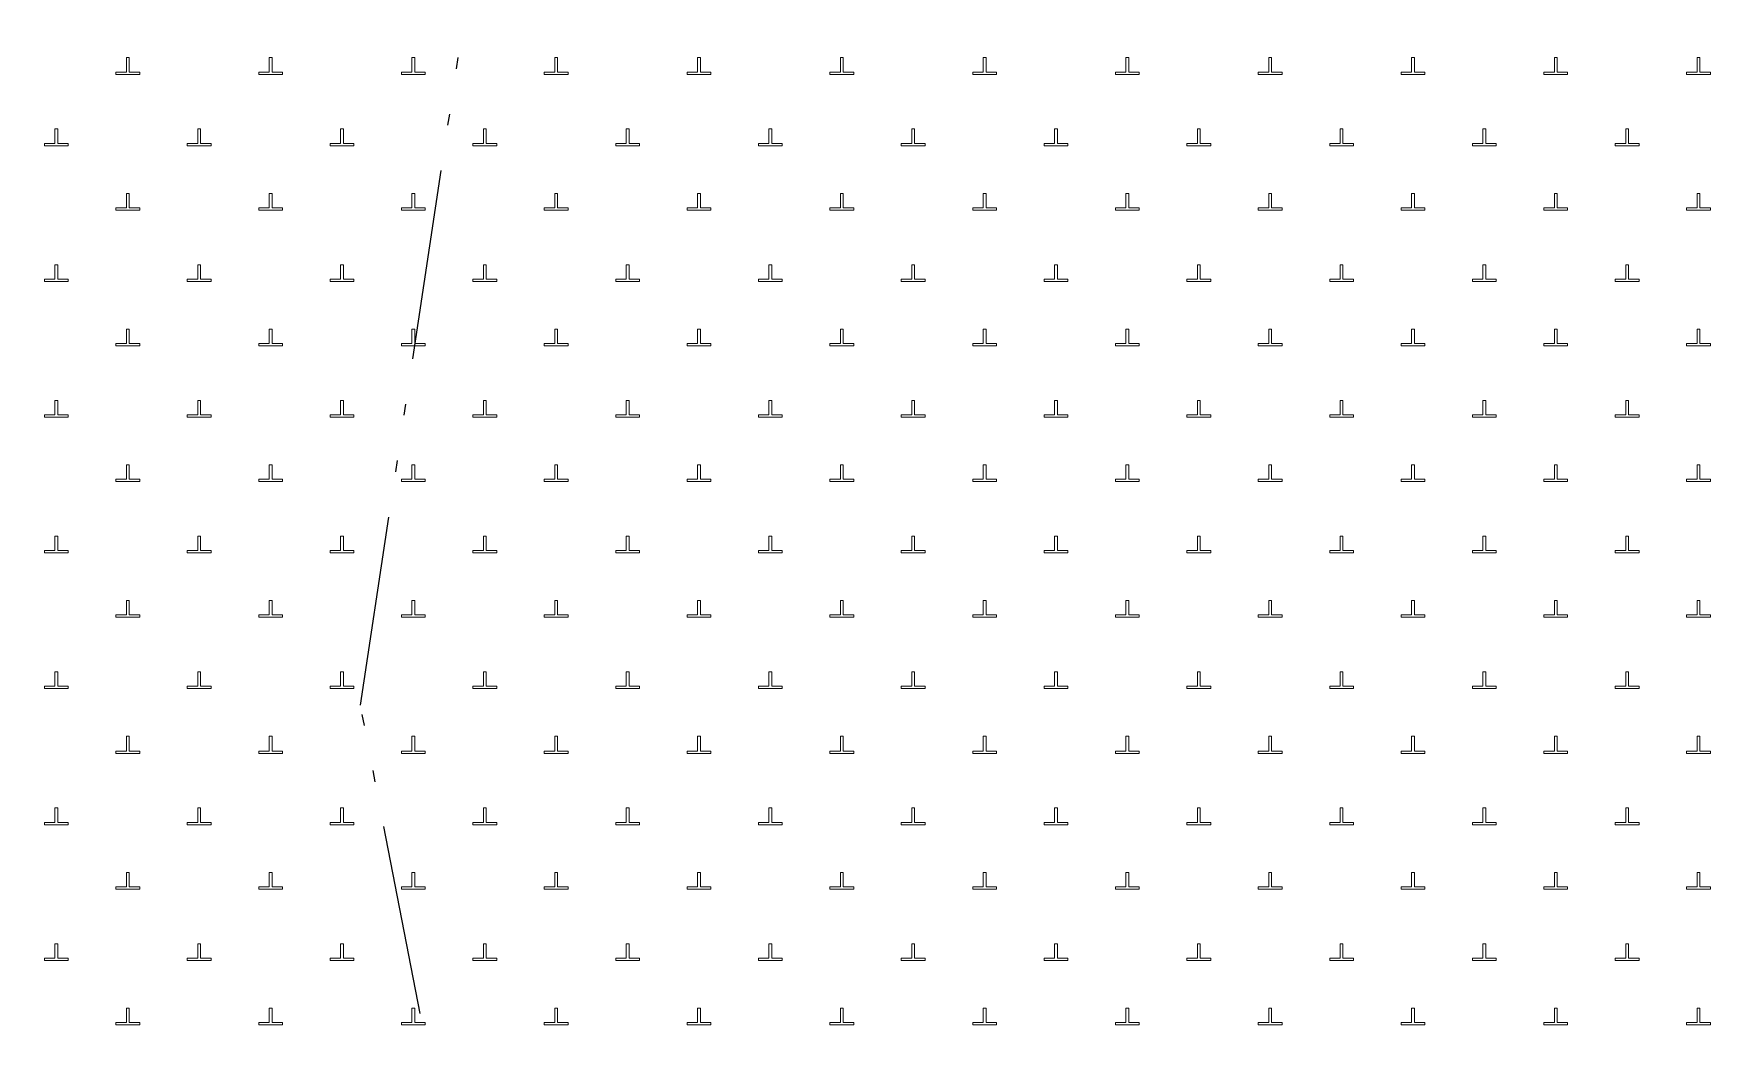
# Model space of a CAD drawing. Header units: metres. Extents: x 550890 to 551618, y 1839259 to 1840146.
# Drawn here: x 551469.41 to 551504.64, y 1839924.16 to 1839945.39 of the extents above; entities that cross this region are included whole.
import ezdxf

# ---------------------------------------------------------------- set-up
doc = ezdxf.new("R2010")
doc.units = ezdxf.units.M
doc.header["$LTSCALE"] = 0.8
doc.linetypes.add('DASH_DOUBLE_DOT', pattern=[9.2, 5, -1.2, 0.3, -1.2, 0.3, -1.2])
doc.layers.add('19', color=7, linetype='Continuous', lineweight=13)
doc.layers.add('2', color=7, linetype='DASH_DOUBLE_DOT', lineweight=25)

msp = doc.modelspace()

# ---------------------------------------------------------------- linework, layer by layer
at = {"layer": '19'}
for points in [[(551471.14, 1839944.53), (551471.64, 1839944.53), (551471.64, 1839944.58), (551471.42, 1839944.58), (551471.42, 1839944.89), (551471.36, 1839944.89), (551471.36, 1839944.58), (551471.14, 1839944.58)], [(551474.14, 1839944.53), (551474.64, 1839944.53), (551474.64, 1839944.58), (551474.42, 1839944.58), (551474.42, 1839944.89), (551474.36, 1839944.89), (551474.36, 1839944.58), (551474.14, 1839944.58)], [(551477.14, 1839944.53), (551477.64, 1839944.53), (551477.64, 1839944.58), (551477.42, 1839944.58), (551477.42, 1839944.89), (551477.36, 1839944.89), (551477.36, 1839944.58), (551477.14, 1839944.58)], [(551480.14, 1839944.53), (551480.64, 1839944.53), (551480.64, 1839944.58), (551480.42, 1839944.58), (551480.42, 1839944.89), (551480.36, 1839944.89), (551480.36, 1839944.58), (551480.14, 1839944.58)], [(551483.14, 1839944.53), (551483.64, 1839944.53), (551483.64, 1839944.58), (551483.42, 1839944.58), (551483.42, 1839944.89), (551483.36, 1839944.89), (551483.36, 1839944.58), (551483.14, 1839944.58)], [(551486.14, 1839944.53), (551486.64, 1839944.53), (551486.64, 1839944.58), (551486.42, 1839944.58), (551486.42, 1839944.89), (551486.36, 1839944.89), (551486.36, 1839944.58), (551486.14, 1839944.58)], [(551489.14, 1839944.53), (551489.64, 1839944.53), (551489.64, 1839944.58), (551489.42, 1839944.58), (551489.42, 1839944.89), (551489.36, 1839944.89), (551489.36, 1839944.58), (551489.14, 1839944.58)], [(551492.14, 1839944.53), (551492.64, 1839944.53), (551492.64, 1839944.58), (551492.42, 1839944.58), (551492.42, 1839944.89), (551492.36, 1839944.89), (551492.36, 1839944.58), (551492.14, 1839944.58)], [(551495.14, 1839944.53), (551495.64, 1839944.53), (551495.64, 1839944.58), (551495.42, 1839944.58), (551495.42, 1839944.89), (551495.36, 1839944.89), (551495.36, 1839944.58), (551495.14, 1839944.58)], [(551498.14, 1839944.53), (551498.64, 1839944.53), (551498.64, 1839944.58), (551498.42, 1839944.58), (551498.42, 1839944.89), (551498.36, 1839944.89), (551498.36, 1839944.58), (551498.14, 1839944.58)], [(551501.14, 1839944.53), (551501.64, 1839944.53), (551501.64, 1839944.58), (551501.42, 1839944.58), (551501.42, 1839944.89), (551501.36, 1839944.89), (551501.36, 1839944.58), (551501.14, 1839944.58)], [(551504.14, 1839944.53), (551504.64, 1839944.53), (551504.64, 1839944.58), (551504.42, 1839944.58), (551504.42, 1839944.89), (551504.36, 1839944.89), (551504.36, 1839944.58), (551504.14, 1839944.58)], [(551469.64, 1839943.03), (551470.14, 1839943.03), (551470.14, 1839943.08), (551469.92, 1839943.08), (551469.92, 1839943.39), (551469.86, 1839943.39), (551469.86, 1839943.08), (551469.64, 1839943.08)], [(551472.64, 1839943.03), (551473.14, 1839943.03), (551473.14, 1839943.08), (551472.92, 1839943.08), (551472.92, 1839943.39), (551472.86, 1839943.39), (551472.86, 1839943.08), (551472.64, 1839943.08)], [(551475.64, 1839943.03), (551476.14, 1839943.03), (551476.14, 1839943.08), (551475.92, 1839943.08), (551475.92, 1839943.39), (551475.86, 1839943.39), (551475.86, 1839943.08), (551475.64, 1839943.08)], [(551478.64, 1839943.03), (551479.14, 1839943.03), (551479.14, 1839943.08), (551478.92, 1839943.08), (551478.92, 1839943.39), (551478.86, 1839943.39), (551478.86, 1839943.08), (551478.64, 1839943.08)], [(551481.64, 1839943.03), (551482.14, 1839943.03), (551482.14, 1839943.08), (551481.92, 1839943.08), (551481.92, 1839943.39), (551481.86, 1839943.39), (551481.86, 1839943.08), (551481.64, 1839943.08)], [(551484.64, 1839943.03), (551485.14, 1839943.03), (551485.14, 1839943.08), (551484.92, 1839943.08), (551484.92, 1839943.39), (551484.86, 1839943.39), (551484.86, 1839943.08), (551484.64, 1839943.08)], [(551487.64, 1839943.03), (551488.14, 1839943.03), (551488.14, 1839943.08), (551487.92, 1839943.08), (551487.92, 1839943.39), (551487.86, 1839943.39), (551487.86, 1839943.08), (551487.64, 1839943.08)], [(551490.64, 1839943.03), (551491.14, 1839943.03), (551491.14, 1839943.08), (551490.92, 1839943.08), (551490.92, 1839943.39), (551490.86, 1839943.39), (551490.86, 1839943.08), (551490.64, 1839943.08)], [(551493.64, 1839943.03), (551494.14, 1839943.03), (551494.14, 1839943.08), (551493.92, 1839943.08), (551493.92, 1839943.39), (551493.86, 1839943.39), (551493.86, 1839943.08), (551493.64, 1839943.08)], [(551496.64, 1839943.03), (551497.14, 1839943.03), (551497.14, 1839943.08), (551496.92, 1839943.08), (551496.92, 1839943.39), (551496.86, 1839943.39), (551496.86, 1839943.08), (551496.64, 1839943.08)], [(551499.64, 1839943.03), (551500.14, 1839943.03), (551500.14, 1839943.08), (551499.92, 1839943.08), (551499.92, 1839943.39), (551499.86, 1839943.39), (551499.86, 1839943.08), (551499.64, 1839943.08)], [(551502.64, 1839943.03), (551503.14, 1839943.03), (551503.14, 1839943.08), (551502.92, 1839943.08), (551502.92, 1839943.39), (551502.86, 1839943.39), (551502.86, 1839943.08), (551502.64, 1839943.08)], [(551471.14, 1839941.68), (551471.64, 1839941.68), (551471.64, 1839941.73), (551471.42, 1839941.73), (551471.42, 1839942.03), (551471.36, 1839942.03), (551471.36, 1839941.73), (551471.14, 1839941.73)], [(551474.14, 1839941.68), (551474.64, 1839941.68), (551474.64, 1839941.73), (551474.42, 1839941.73), (551474.42, 1839942.03), (551474.36, 1839942.03), (551474.36, 1839941.73), (551474.14, 1839941.73)], [(551477.14, 1839941.68), (551477.64, 1839941.68), (551477.64, 1839941.73), (551477.42, 1839941.73), (551477.42, 1839942.03), (551477.36, 1839942.03), (551477.36, 1839941.73), (551477.14, 1839941.73)], [(551480.14, 1839941.68), (551480.64, 1839941.68), (551480.64, 1839941.73), (551480.42, 1839941.73), (551480.42, 1839942.03), (551480.36, 1839942.03), (551480.36, 1839941.73), (551480.14, 1839941.73)], [(551483.14, 1839941.68), (551483.64, 1839941.68), (551483.64, 1839941.73), (551483.42, 1839941.73), (551483.42, 1839942.03), (551483.36, 1839942.03), (551483.36, 1839941.73), (551483.14, 1839941.73)], [(551486.14, 1839941.68), (551486.64, 1839941.68), (551486.64, 1839941.73), (551486.42, 1839941.73), (551486.42, 1839942.03), (551486.36, 1839942.03), (551486.36, 1839941.73), (551486.14, 1839941.73)], [(551489.14, 1839941.68), (551489.64, 1839941.68), (551489.64, 1839941.73), (551489.42, 1839941.73), (551489.42, 1839942.03), (551489.36, 1839942.03), (551489.36, 1839941.73), (551489.14, 1839941.73)], [(551492.14, 1839941.68), (551492.64, 1839941.68), (551492.64, 1839941.73), (551492.42, 1839941.73), (551492.42, 1839942.03), (551492.36, 1839942.03), (551492.36, 1839941.73), (551492.14, 1839941.73)], [(551495.14, 1839941.68), (551495.64, 1839941.68), (551495.64, 1839941.73), (551495.42, 1839941.73), (551495.42, 1839942.03), (551495.36, 1839942.03), (551495.36, 1839941.73), (551495.14, 1839941.73)], [(551498.14, 1839941.68), (551498.64, 1839941.68), (551498.64, 1839941.73), (551498.42, 1839941.73), (551498.42, 1839942.03), (551498.36, 1839942.03), (551498.36, 1839941.73), (551498.14, 1839941.73)], [(551501.14, 1839941.68), (551501.64, 1839941.68), (551501.64, 1839941.73), (551501.42, 1839941.73), (551501.42, 1839942.03), (551501.36, 1839942.03), (551501.36, 1839941.73), (551501.14, 1839941.73)], [(551504.14, 1839941.68), (551504.64, 1839941.68), (551504.64, 1839941.73), (551504.42, 1839941.73), (551504.42, 1839942.03), (551504.36, 1839942.03), (551504.36, 1839941.73), (551504.14, 1839941.73)], [(551469.64, 1839940.18), (551470.14, 1839940.18), (551470.14, 1839940.23), (551469.92, 1839940.23), (551469.92, 1839940.53), (551469.86, 1839940.53), (551469.86, 1839940.23), (551469.64, 1839940.23)], [(551472.64, 1839940.18), (551473.14, 1839940.18), (551473.14, 1839940.23), (551472.92, 1839940.23), (551472.92, 1839940.53), (551472.86, 1839940.53), (551472.86, 1839940.23), (551472.64, 1839940.23)], [(551475.64, 1839940.18), (551476.14, 1839940.18), (551476.14, 1839940.23), (551475.92, 1839940.23), (551475.92, 1839940.53), (551475.86, 1839940.53), (551475.86, 1839940.23), (551475.64, 1839940.23)], [(551478.64, 1839940.18), (551479.14, 1839940.18), (551479.14, 1839940.23), (551478.92, 1839940.23), (551478.92, 1839940.53), (551478.86, 1839940.53), (551478.86, 1839940.23), (551478.64, 1839940.23)], [(551481.64, 1839940.18), (551482.14, 1839940.18), (551482.14, 1839940.23), (551481.92, 1839940.23), (551481.92, 1839940.53), (551481.86, 1839940.53), (551481.86, 1839940.23), (551481.64, 1839940.23)], [(551484.64, 1839940.18), (551485.14, 1839940.18), (551485.14, 1839940.23), (551484.92, 1839940.23), (551484.92, 1839940.53), (551484.86, 1839940.53), (551484.86, 1839940.23), (551484.64, 1839940.23)], [(551487.64, 1839940.18), (551488.14, 1839940.18), (551488.14, 1839940.23), (551487.92, 1839940.23), (551487.92, 1839940.53), (551487.86, 1839940.53), (551487.86, 1839940.23), (551487.64, 1839940.23)], [(551490.64, 1839940.18), (551491.14, 1839940.18), (551491.14, 1839940.23), (551490.92, 1839940.23), (551490.92, 1839940.53), (551490.86, 1839940.53), (551490.86, 1839940.23), (551490.64, 1839940.23)], [(551493.64, 1839940.18), (551494.14, 1839940.18), (551494.14, 1839940.23), (551493.92, 1839940.23), (551493.92, 1839940.53), (551493.86, 1839940.53), (551493.86, 1839940.23), (551493.64, 1839940.23)], [(551496.64, 1839940.18), (551497.14, 1839940.18), (551497.14, 1839940.23), (551496.92, 1839940.23), (551496.92, 1839940.53), (551496.86, 1839940.53), (551496.86, 1839940.23), (551496.64, 1839940.23)], [(551499.64, 1839940.18), (551500.14, 1839940.18), (551500.14, 1839940.23), (551499.92, 1839940.23), (551499.92, 1839940.53), (551499.86, 1839940.53), (551499.86, 1839940.23), (551499.64, 1839940.23)], [(551502.64, 1839940.18), (551503.14, 1839940.18), (551503.14, 1839940.23), (551502.92, 1839940.23), (551502.92, 1839940.53), (551502.86, 1839940.53), (551502.86, 1839940.23), (551502.64, 1839940.23)], [(551471.14, 1839938.83), (551471.64, 1839938.83), (551471.64, 1839938.88), (551471.42, 1839938.88), (551471.42, 1839939.18), (551471.36, 1839939.18), (551471.36, 1839938.88), (551471.14, 1839938.88)], [(551474.14, 1839938.83), (551474.64, 1839938.83), (551474.64, 1839938.88), (551474.42, 1839938.88), (551474.42, 1839939.18), (551474.36, 1839939.18), (551474.36, 1839938.88), (551474.14, 1839938.88)], [(551477.14, 1839938.83), (551477.64, 1839938.83), (551477.64, 1839938.88), (551477.42, 1839938.88), (551477.42, 1839939.18), (551477.36, 1839939.18), (551477.36, 1839938.88), (551477.14, 1839938.88)], [(551480.14, 1839938.83), (551480.64, 1839938.83), (551480.64, 1839938.88), (551480.42, 1839938.88), (551480.42, 1839939.18), (551480.36, 1839939.18), (551480.36, 1839938.88), (551480.14, 1839938.88)], [(551483.14, 1839938.83), (551483.64, 1839938.83), (551483.64, 1839938.88), (551483.42, 1839938.88), (551483.42, 1839939.18), (551483.36, 1839939.18), (551483.36, 1839938.88), (551483.14, 1839938.88)], [(551486.14, 1839938.83), (551486.64, 1839938.83), (551486.64, 1839938.88), (551486.42, 1839938.88), (551486.42, 1839939.18), (551486.36, 1839939.18), (551486.36, 1839938.88), (551486.14, 1839938.88)], [(551489.14, 1839938.83), (551489.64, 1839938.83), (551489.64, 1839938.88), (551489.42, 1839938.88), (551489.42, 1839939.18), (551489.36, 1839939.18), (551489.36, 1839938.88), (551489.14, 1839938.88)], [(551492.14, 1839938.83), (551492.64, 1839938.83), (551492.64, 1839938.88), (551492.42, 1839938.88), (551492.42, 1839939.18), (551492.36, 1839939.18), (551492.36, 1839938.88), (551492.14, 1839938.88)], [(551495.14, 1839938.83), (551495.64, 1839938.83), (551495.64, 1839938.88), (551495.42, 1839938.88), (551495.42, 1839939.18), (551495.36, 1839939.18), (551495.36, 1839938.88), (551495.14, 1839938.88)], [(551498.14, 1839938.83), (551498.64, 1839938.83), (551498.64, 1839938.88), (551498.42, 1839938.88), (551498.42, 1839939.18), (551498.36, 1839939.18), (551498.36, 1839938.88), (551498.14, 1839938.88)], [(551501.14, 1839938.83), (551501.64, 1839938.83), (551501.64, 1839938.88), (551501.42, 1839938.88), (551501.42, 1839939.18), (551501.36, 1839939.18), (551501.36, 1839938.88), (551501.14, 1839938.88)], [(551504.14, 1839938.83), (551504.64, 1839938.83), (551504.64, 1839938.88), (551504.42, 1839938.88), (551504.42, 1839939.18), (551504.36, 1839939.18), (551504.36, 1839938.88), (551504.14, 1839938.88)], [(551469.64, 1839937.33), (551470.14, 1839937.33), (551470.14, 1839937.38), (551469.92, 1839937.38), (551469.92, 1839937.68), (551469.86, 1839937.68), (551469.86, 1839937.38), (551469.64, 1839937.38)], [(551472.64, 1839937.33), (551473.14, 1839937.33), (551473.14, 1839937.38), (551472.92, 1839937.38), (551472.92, 1839937.68), (551472.86, 1839937.68), (551472.86, 1839937.38), (551472.64, 1839937.38)], [(551475.64, 1839937.33), (551476.14, 1839937.33), (551476.14, 1839937.38), (551475.92, 1839937.38), (551475.92, 1839937.68), (551475.86, 1839937.68), (551475.86, 1839937.38), (551475.64, 1839937.38)], [(551478.64, 1839937.33), (551479.14, 1839937.33), (551479.14, 1839937.38), (551478.92, 1839937.38), (551478.92, 1839937.68), (551478.86, 1839937.68), (551478.86, 1839937.38), (551478.64, 1839937.38)], [(551481.64, 1839937.33), (551482.14, 1839937.33), (551482.14, 1839937.38), (551481.92, 1839937.38), (551481.92, 1839937.68), (551481.86, 1839937.68), (551481.86, 1839937.38), (551481.64, 1839937.38)], [(551484.64, 1839937.33), (551485.14, 1839937.33), (551485.14, 1839937.38), (551484.92, 1839937.38), (551484.92, 1839937.68), (551484.86, 1839937.68), (551484.86, 1839937.38), (551484.64, 1839937.38)], [(551487.64, 1839937.33), (551488.14, 1839937.33), (551488.14, 1839937.38), (551487.92, 1839937.38), (551487.92, 1839937.68), (551487.86, 1839937.68), (551487.86, 1839937.38), (551487.64, 1839937.38)], [(551490.64, 1839937.33), (551491.14, 1839937.33), (551491.14, 1839937.38), (551490.92, 1839937.38), (551490.92, 1839937.68), (551490.86, 1839937.68), (551490.86, 1839937.38), (551490.64, 1839937.38)], [(551493.64, 1839937.33), (551494.14, 1839937.33), (551494.14, 1839937.38), (551493.92, 1839937.38), (551493.92, 1839937.68), (551493.86, 1839937.68), (551493.86, 1839937.38), (551493.64, 1839937.38)], [(551496.64, 1839937.33), (551497.14, 1839937.33), (551497.14, 1839937.38), (551496.92, 1839937.38), (551496.92, 1839937.68), (551496.86, 1839937.68), (551496.86, 1839937.38), (551496.64, 1839937.38)], [(551499.64, 1839937.33), (551500.14, 1839937.33), (551500.14, 1839937.38), (551499.92, 1839937.38), (551499.92, 1839937.68), (551499.86, 1839937.68), (551499.86, 1839937.38), (551499.64, 1839937.38)], [(551502.64, 1839937.33), (551503.14, 1839937.33), (551503.14, 1839937.38), (551502.92, 1839937.38), (551502.92, 1839937.68), (551502.86, 1839937.68), (551502.86, 1839937.38), (551502.64, 1839937.38)], [(551471.14, 1839935.98), (551471.64, 1839935.98), (551471.64, 1839936.03), (551471.42, 1839936.03), (551471.42, 1839936.33), (551471.36, 1839936.33), (551471.36, 1839936.03), (551471.14, 1839936.03)], [(551474.14, 1839935.98), (551474.64, 1839935.98), (551474.64, 1839936.03), (551474.42, 1839936.03), (551474.42, 1839936.33), (551474.36, 1839936.33), (551474.36, 1839936.03), (551474.14, 1839936.03)], [(551477.14, 1839935.98), (551477.64, 1839935.98), (551477.64, 1839936.03), (551477.42, 1839936.03), (551477.42, 1839936.33), (551477.36, 1839936.33), (551477.36, 1839936.03), (551477.14, 1839936.03)], [(551480.14, 1839935.98), (551480.64, 1839935.98), (551480.64, 1839936.03), (551480.42, 1839936.03), (551480.42, 1839936.33), (551480.36, 1839936.33), (551480.36, 1839936.03), (551480.14, 1839936.03)], [(551483.14, 1839935.98), (551483.64, 1839935.98), (551483.64, 1839936.03), (551483.42, 1839936.03), (551483.42, 1839936.33), (551483.36, 1839936.33), (551483.36, 1839936.03), (551483.14, 1839936.03)], [(551486.14, 1839935.98), (551486.64, 1839935.98), (551486.64, 1839936.03), (551486.42, 1839936.03), (551486.42, 1839936.33), (551486.36, 1839936.33), (551486.36, 1839936.03), (551486.14, 1839936.03)], [(551489.14, 1839935.98), (551489.64, 1839935.98), (551489.64, 1839936.03), (551489.42, 1839936.03), (551489.42, 1839936.33), (551489.36, 1839936.33), (551489.36, 1839936.03), (551489.14, 1839936.03)], [(551492.14, 1839935.98), (551492.64, 1839935.98), (551492.64, 1839936.03), (551492.42, 1839936.03), (551492.42, 1839936.33), (551492.36, 1839936.33), (551492.36, 1839936.03), (551492.14, 1839936.03)], [(551495.14, 1839935.98), (551495.64, 1839935.98), (551495.64, 1839936.03), (551495.42, 1839936.03), (551495.42, 1839936.33), (551495.36, 1839936.33), (551495.36, 1839936.03), (551495.14, 1839936.03)], [(551498.14, 1839935.98), (551498.64, 1839935.98), (551498.64, 1839936.03), (551498.42, 1839936.03), (551498.42, 1839936.33), (551498.36, 1839936.33), (551498.36, 1839936.03), (551498.14, 1839936.03)], [(551501.14, 1839935.98), (551501.64, 1839935.98), (551501.64, 1839936.03), (551501.42, 1839936.03), (551501.42, 1839936.33), (551501.36, 1839936.33), (551501.36, 1839936.03), (551501.14, 1839936.03)], [(551504.14, 1839935.98), (551504.64, 1839935.98), (551504.64, 1839936.03), (551504.42, 1839936.03), (551504.42, 1839936.33), (551504.36, 1839936.33), (551504.36, 1839936.03), (551504.14, 1839936.03)], [(551469.64, 1839934.48), (551470.14, 1839934.48), (551470.14, 1839934.53), (551469.92, 1839934.53), (551469.92, 1839934.83), (551469.86, 1839934.83), (551469.86, 1839934.53), (551469.64, 1839934.53)], [(551472.64, 1839934.48), (551473.14, 1839934.48), (551473.14, 1839934.53), (551472.92, 1839934.53), (551472.92, 1839934.83), (551472.86, 1839934.83), (551472.86, 1839934.53), (551472.64, 1839934.53)], [(551475.64, 1839934.48), (551476.14, 1839934.48), (551476.14, 1839934.53), (551475.92, 1839934.53), (551475.92, 1839934.83), (551475.86, 1839934.83), (551475.86, 1839934.53), (551475.64, 1839934.53)], [(551478.64, 1839934.48), (551479.14, 1839934.48), (551479.14, 1839934.53), (551478.92, 1839934.53), (551478.92, 1839934.83), (551478.86, 1839934.83), (551478.86, 1839934.53), (551478.64, 1839934.53)], [(551481.64, 1839934.48), (551482.14, 1839934.48), (551482.14, 1839934.53), (551481.92, 1839934.53), (551481.92, 1839934.83), (551481.86, 1839934.83), (551481.86, 1839934.53), (551481.64, 1839934.53)], [(551484.64, 1839934.48), (551485.14, 1839934.48), (551485.14, 1839934.53), (551484.92, 1839934.53), (551484.92, 1839934.83), (551484.86, 1839934.83), (551484.86, 1839934.53), (551484.64, 1839934.53)], [(551487.64, 1839934.48), (551488.14, 1839934.48), (551488.14, 1839934.53), (551487.92, 1839934.53), (551487.92, 1839934.83), (551487.86, 1839934.83), (551487.86, 1839934.53), (551487.64, 1839934.53)], [(551490.64, 1839934.48), (551491.14, 1839934.48), (551491.14, 1839934.53), (551490.92, 1839934.53), (551490.92, 1839934.83), (551490.86, 1839934.83), (551490.86, 1839934.53), (551490.64, 1839934.53)], [(551493.64, 1839934.48), (551494.14, 1839934.48), (551494.14, 1839934.53), (551493.92, 1839934.53), (551493.92, 1839934.83), (551493.86, 1839934.83), (551493.86, 1839934.53), (551493.64, 1839934.53)], [(551496.64, 1839934.48), (551497.14, 1839934.48), (551497.14, 1839934.53), (551496.92, 1839934.53), (551496.92, 1839934.83), (551496.86, 1839934.83), (551496.86, 1839934.53), (551496.64, 1839934.53)], [(551499.64, 1839934.48), (551500.14, 1839934.48), (551500.14, 1839934.53), (551499.92, 1839934.53), (551499.92, 1839934.83), (551499.86, 1839934.83), (551499.86, 1839934.53), (551499.64, 1839934.53)], [(551502.64, 1839934.48), (551503.14, 1839934.48), (551503.14, 1839934.53), (551502.92, 1839934.53), (551502.92, 1839934.83), (551502.86, 1839934.83), (551502.86, 1839934.53), (551502.64, 1839934.53)], [(551471.14, 1839933.13), (551471.64, 1839933.13), (551471.64, 1839933.18), (551471.42, 1839933.18), (551471.42, 1839933.48), (551471.36, 1839933.48), (551471.36, 1839933.18), (551471.14, 1839933.18)], [(551474.14, 1839933.13), (551474.64, 1839933.13), (551474.64, 1839933.18), (551474.42, 1839933.18), (551474.42, 1839933.48), (551474.36, 1839933.48), (551474.36, 1839933.18), (551474.14, 1839933.18)], [(551477.14, 1839933.13), (551477.64, 1839933.13), (551477.64, 1839933.18), (551477.42, 1839933.18), (551477.42, 1839933.48), (551477.36, 1839933.48), (551477.36, 1839933.18), (551477.14, 1839933.18)], [(551480.14, 1839933.13), (551480.64, 1839933.13), (551480.64, 1839933.18), (551480.42, 1839933.18), (551480.42, 1839933.48), (551480.36, 1839933.48), (551480.36, 1839933.18), (551480.14, 1839933.18)], [(551483.14, 1839933.13), (551483.64, 1839933.13), (551483.64, 1839933.18), (551483.42, 1839933.18), (551483.42, 1839933.48), (551483.36, 1839933.48), (551483.36, 1839933.18), (551483.14, 1839933.18)], [(551486.14, 1839933.13), (551486.64, 1839933.13), (551486.64, 1839933.18), (551486.42, 1839933.18), (551486.42, 1839933.48), (551486.36, 1839933.48), (551486.36, 1839933.18), (551486.14, 1839933.18)], [(551489.14, 1839933.13), (551489.64, 1839933.13), (551489.64, 1839933.18), (551489.42, 1839933.18), (551489.42, 1839933.48), (551489.36, 1839933.48), (551489.36, 1839933.18), (551489.14, 1839933.18)], [(551492.14, 1839933.13), (551492.64, 1839933.13), (551492.64, 1839933.18), (551492.42, 1839933.18), (551492.42, 1839933.48), (551492.36, 1839933.48), (551492.36, 1839933.18), (551492.14, 1839933.18)], [(551495.14, 1839933.13), (551495.64, 1839933.13), (551495.64, 1839933.18), (551495.42, 1839933.18), (551495.42, 1839933.48), (551495.36, 1839933.48), (551495.36, 1839933.18), (551495.14, 1839933.18)], [(551498.14, 1839933.13), (551498.64, 1839933.13), (551498.64, 1839933.18), (551498.42, 1839933.18), (551498.42, 1839933.48), (551498.36, 1839933.48), (551498.36, 1839933.18), (551498.14, 1839933.18)], [(551501.14, 1839933.13), (551501.64, 1839933.13), (551501.64, 1839933.18), (551501.42, 1839933.18), (551501.42, 1839933.48), (551501.36, 1839933.48), (551501.36, 1839933.18), (551501.14, 1839933.18)], [(551504.14, 1839933.13), (551504.64, 1839933.13), (551504.64, 1839933.18), (551504.42, 1839933.18), (551504.42, 1839933.48), (551504.36, 1839933.48), (551504.36, 1839933.18), (551504.14, 1839933.18)], [(551469.64, 1839931.63), (551470.14, 1839931.63), (551470.14, 1839931.68), (551469.92, 1839931.68), (551469.92, 1839931.98), (551469.86, 1839931.98), (551469.86, 1839931.68), (551469.64, 1839931.68)], [(551472.64, 1839931.63), (551473.14, 1839931.63), (551473.14, 1839931.68), (551472.92, 1839931.68), (551472.92, 1839931.98), (551472.86, 1839931.98), (551472.86, 1839931.68), (551472.64, 1839931.68)], [(551475.64, 1839931.63), (551476.14, 1839931.63), (551476.14, 1839931.68), (551475.92, 1839931.68), (551475.92, 1839931.98), (551475.86, 1839931.98), (551475.86, 1839931.68), (551475.64, 1839931.68)], [(551478.64, 1839931.63), (551479.14, 1839931.63), (551479.14, 1839931.68), (551478.92, 1839931.68), (551478.92, 1839931.98), (551478.86, 1839931.98), (551478.86, 1839931.68), (551478.64, 1839931.68)], [(551481.64, 1839931.63), (551482.14, 1839931.63), (551482.14, 1839931.68), (551481.92, 1839931.68), (551481.92, 1839931.98), (551481.86, 1839931.98), (551481.86, 1839931.68), (551481.64, 1839931.68)], [(551484.64, 1839931.63), (551485.14, 1839931.63), (551485.14, 1839931.68), (551484.92, 1839931.68), (551484.92, 1839931.98), (551484.86, 1839931.98), (551484.86, 1839931.68), (551484.64, 1839931.68)], [(551487.64, 1839931.63), (551488.14, 1839931.63), (551488.14, 1839931.68), (551487.92, 1839931.68), (551487.92, 1839931.98), (551487.86, 1839931.98), (551487.86, 1839931.68), (551487.64, 1839931.68)], [(551490.64, 1839931.63), (551491.14, 1839931.63), (551491.14, 1839931.68), (551490.92, 1839931.68), (551490.92, 1839931.98), (551490.86, 1839931.98), (551490.86, 1839931.68), (551490.64, 1839931.68)], [(551493.64, 1839931.63), (551494.14, 1839931.63), (551494.14, 1839931.68), (551493.92, 1839931.68), (551493.92, 1839931.98), (551493.86, 1839931.98), (551493.86, 1839931.68), (551493.64, 1839931.68)], [(551496.64, 1839931.63), (551497.14, 1839931.63), (551497.14, 1839931.68), (551496.92, 1839931.68), (551496.92, 1839931.98), (551496.86, 1839931.98), (551496.86, 1839931.68), (551496.64, 1839931.68)], [(551499.64, 1839931.63), (551500.14, 1839931.63), (551500.14, 1839931.68), (551499.92, 1839931.68), (551499.92, 1839931.98), (551499.86, 1839931.98), (551499.86, 1839931.68), (551499.64, 1839931.68)], [(551502.64, 1839931.63), (551503.14, 1839931.63), (551503.14, 1839931.68), (551502.92, 1839931.68), (551502.92, 1839931.98), (551502.86, 1839931.98), (551502.86, 1839931.68), (551502.64, 1839931.68)], [(551471.14, 1839930.27), (551471.64, 1839930.27), (551471.64, 1839930.32), (551471.42, 1839930.32), (551471.42, 1839930.63), (551471.36, 1839930.63), (551471.36, 1839930.32), (551471.14, 1839930.32)], [(551474.14, 1839930.27), (551474.64, 1839930.27), (551474.64, 1839930.32), (551474.42, 1839930.32), (551474.42, 1839930.63), (551474.36, 1839930.63), (551474.36, 1839930.32), (551474.14, 1839930.32)], [(551477.14, 1839930.27), (551477.64, 1839930.27), (551477.64, 1839930.32), (551477.42, 1839930.32), (551477.42, 1839930.63), (551477.36, 1839930.63), (551477.36, 1839930.32), (551477.14, 1839930.32)], [(551480.14, 1839930.27), (551480.64, 1839930.27), (551480.64, 1839930.32), (551480.42, 1839930.32), (551480.42, 1839930.63), (551480.36, 1839930.63), (551480.36, 1839930.32), (551480.14, 1839930.32)], [(551483.14, 1839930.27), (551483.64, 1839930.27), (551483.64, 1839930.32), (551483.42, 1839930.32), (551483.42, 1839930.63), (551483.36, 1839930.63), (551483.36, 1839930.32), (551483.14, 1839930.32)], [(551486.14, 1839930.27), (551486.64, 1839930.27), (551486.64, 1839930.32), (551486.42, 1839930.32), (551486.42, 1839930.63), (551486.36, 1839930.63), (551486.36, 1839930.32), (551486.14, 1839930.32)], [(551489.14, 1839930.27), (551489.64, 1839930.27), (551489.64, 1839930.32), (551489.42, 1839930.32), (551489.42, 1839930.63), (551489.36, 1839930.63), (551489.36, 1839930.32), (551489.14, 1839930.32)], [(551492.14, 1839930.27), (551492.64, 1839930.27), (551492.64, 1839930.32), (551492.42, 1839930.32), (551492.42, 1839930.63), (551492.36, 1839930.63), (551492.36, 1839930.32), (551492.14, 1839930.32)], [(551495.14, 1839930.27), (551495.64, 1839930.27), (551495.64, 1839930.32), (551495.42, 1839930.32), (551495.42, 1839930.63), (551495.36, 1839930.63), (551495.36, 1839930.32), (551495.14, 1839930.32)], [(551498.14, 1839930.27), (551498.64, 1839930.27), (551498.64, 1839930.32), (551498.42, 1839930.32), (551498.42, 1839930.63), (551498.36, 1839930.63), (551498.36, 1839930.32), (551498.14, 1839930.32)], [(551501.14, 1839930.27), (551501.64, 1839930.27), (551501.64, 1839930.32), (551501.42, 1839930.32), (551501.42, 1839930.63), (551501.36, 1839930.63), (551501.36, 1839930.32), (551501.14, 1839930.32)], [(551504.14, 1839930.27), (551504.64, 1839930.27), (551504.64, 1839930.32), (551504.42, 1839930.32), (551504.42, 1839930.63), (551504.36, 1839930.63), (551504.36, 1839930.32), (551504.14, 1839930.32)], [(551469.64, 1839928.77), (551470.14, 1839928.77), (551470.14, 1839928.82), (551469.92, 1839928.82), (551469.92, 1839929.13), (551469.86, 1839929.13), (551469.86, 1839928.82), (551469.64, 1839928.82)], [(551472.64, 1839928.77), (551473.14, 1839928.77), (551473.14, 1839928.82), (551472.92, 1839928.82), (551472.92, 1839929.13), (551472.86, 1839929.13), (551472.86, 1839928.82), (551472.64, 1839928.82)], [(551475.64, 1839928.77), (551476.14, 1839928.77), (551476.14, 1839928.82), (551475.92, 1839928.82), (551475.92, 1839929.13), (551475.86, 1839929.13), (551475.86, 1839928.82), (551475.64, 1839928.82)], [(551478.64, 1839928.77), (551479.14, 1839928.77), (551479.14, 1839928.82), (551478.92, 1839928.82), (551478.92, 1839929.13), (551478.86, 1839929.13), (551478.86, 1839928.82), (551478.64, 1839928.82)], [(551481.64, 1839928.77), (551482.14, 1839928.77), (551482.14, 1839928.82), (551481.92, 1839928.82), (551481.92, 1839929.13), (551481.86, 1839929.13), (551481.86, 1839928.82), (551481.64, 1839928.82)], [(551484.64, 1839928.77), (551485.14, 1839928.77), (551485.14, 1839928.82), (551484.92, 1839928.82), (551484.92, 1839929.13), (551484.86, 1839929.13), (551484.86, 1839928.82), (551484.64, 1839928.82)], [(551487.64, 1839928.77), (551488.14, 1839928.77), (551488.14, 1839928.82), (551487.92, 1839928.82), (551487.92, 1839929.13), (551487.86, 1839929.13), (551487.86, 1839928.82), (551487.64, 1839928.82)], [(551490.64, 1839928.77), (551491.14, 1839928.77), (551491.14, 1839928.82), (551490.92, 1839928.82), (551490.92, 1839929.13), (551490.86, 1839929.13), (551490.86, 1839928.82), (551490.64, 1839928.82)], [(551493.64, 1839928.77), (551494.14, 1839928.77), (551494.14, 1839928.82), (551493.92, 1839928.82), (551493.92, 1839929.13), (551493.86, 1839929.13), (551493.86, 1839928.82), (551493.64, 1839928.82)], [(551496.64, 1839928.77), (551497.14, 1839928.77), (551497.14, 1839928.82), (551496.92, 1839928.82), (551496.92, 1839929.13), (551496.86, 1839929.13), (551496.86, 1839928.82), (551496.64, 1839928.82)], [(551499.64, 1839928.77), (551500.14, 1839928.77), (551500.14, 1839928.82), (551499.92, 1839928.82), (551499.92, 1839929.13), (551499.86, 1839929.13), (551499.86, 1839928.82), (551499.64, 1839928.82)], [(551502.64, 1839928.77), (551503.14, 1839928.77), (551503.14, 1839928.82), (551502.92, 1839928.82), (551502.92, 1839929.13), (551502.86, 1839929.13), (551502.86, 1839928.82), (551502.64, 1839928.82)], [(551471.14, 1839927.42), (551471.64, 1839927.42), (551471.64, 1839927.47), (551471.42, 1839927.47), (551471.42, 1839927.77), (551471.36, 1839927.77), (551471.36, 1839927.47), (551471.14, 1839927.47)], [(551474.14, 1839927.42), (551474.64, 1839927.42), (551474.64, 1839927.47), (551474.42, 1839927.47), (551474.42, 1839927.77), (551474.36, 1839927.77), (551474.36, 1839927.47), (551474.14, 1839927.47)], [(551477.14, 1839927.42), (551477.64, 1839927.42), (551477.64, 1839927.47), (551477.42, 1839927.47), (551477.42, 1839927.77), (551477.36, 1839927.77), (551477.36, 1839927.47), (551477.14, 1839927.47)], [(551480.14, 1839927.42), (551480.64, 1839927.42), (551480.64, 1839927.47), (551480.42, 1839927.47), (551480.42, 1839927.77), (551480.36, 1839927.77), (551480.36, 1839927.47), (551480.14, 1839927.47)], [(551483.14, 1839927.42), (551483.64, 1839927.42), (551483.64, 1839927.47), (551483.42, 1839927.47), (551483.42, 1839927.77), (551483.36, 1839927.77), (551483.36, 1839927.47), (551483.14, 1839927.47)], [(551486.14, 1839927.42), (551486.64, 1839927.42), (551486.64, 1839927.47), (551486.42, 1839927.47), (551486.42, 1839927.77), (551486.36, 1839927.77), (551486.36, 1839927.47), (551486.14, 1839927.47)], [(551489.14, 1839927.42), (551489.64, 1839927.42), (551489.64, 1839927.47), (551489.42, 1839927.47), (551489.42, 1839927.77), (551489.36, 1839927.77), (551489.36, 1839927.47), (551489.14, 1839927.47)], [(551492.14, 1839927.42), (551492.64, 1839927.42), (551492.64, 1839927.47), (551492.42, 1839927.47), (551492.42, 1839927.77), (551492.36, 1839927.77), (551492.36, 1839927.47), (551492.14, 1839927.47)], [(551495.14, 1839927.42), (551495.64, 1839927.42), (551495.64, 1839927.47), (551495.42, 1839927.47), (551495.42, 1839927.77), (551495.36, 1839927.77), (551495.36, 1839927.47), (551495.14, 1839927.47)], [(551498.14, 1839927.42), (551498.64, 1839927.42), (551498.64, 1839927.47), (551498.42, 1839927.47), (551498.42, 1839927.77), (551498.36, 1839927.77), (551498.36, 1839927.47), (551498.14, 1839927.47)], [(551501.14, 1839927.42), (551501.64, 1839927.42), (551501.64, 1839927.47), (551501.42, 1839927.47), (551501.42, 1839927.77), (551501.36, 1839927.77), (551501.36, 1839927.47), (551501.14, 1839927.47)], [(551504.14, 1839927.42), (551504.64, 1839927.42), (551504.64, 1839927.47), (551504.42, 1839927.47), (551504.42, 1839927.77), (551504.36, 1839927.77), (551504.36, 1839927.47), (551504.14, 1839927.47)], [(551469.64, 1839925.92), (551470.14, 1839925.92), (551470.14, 1839925.97), (551469.92, 1839925.97), (551469.92, 1839926.27), (551469.86, 1839926.27), (551469.86, 1839925.97), (551469.64, 1839925.97)], [(551472.64, 1839925.92), (551473.14, 1839925.92), (551473.14, 1839925.97), (551472.92, 1839925.97), (551472.92, 1839926.27), (551472.86, 1839926.27), (551472.86, 1839925.97), (551472.64, 1839925.97)], [(551475.64, 1839925.92), (551476.14, 1839925.92), (551476.14, 1839925.97), (551475.92, 1839925.97), (551475.92, 1839926.27), (551475.86, 1839926.27), (551475.86, 1839925.97), (551475.64, 1839925.97)], [(551478.64, 1839925.92), (551479.14, 1839925.92), (551479.14, 1839925.97), (551478.92, 1839925.97), (551478.92, 1839926.27), (551478.86, 1839926.27), (551478.86, 1839925.97), (551478.64, 1839925.97)], [(551481.64, 1839925.92), (551482.14, 1839925.92), (551482.14, 1839925.97), (551481.92, 1839925.97), (551481.92, 1839926.27), (551481.86, 1839926.27), (551481.86, 1839925.97), (551481.64, 1839925.97)], [(551484.64, 1839925.92), (551485.14, 1839925.92), (551485.14, 1839925.97), (551484.92, 1839925.97), (551484.92, 1839926.27), (551484.86, 1839926.27), (551484.86, 1839925.97), (551484.64, 1839925.97)], [(551487.64, 1839925.92), (551488.14, 1839925.92), (551488.14, 1839925.97), (551487.92, 1839925.97), (551487.92, 1839926.27), (551487.86, 1839926.27), (551487.86, 1839925.97), (551487.64, 1839925.97)], [(551490.64, 1839925.92), (551491.14, 1839925.92), (551491.14, 1839925.97), (551490.92, 1839925.97), (551490.92, 1839926.27), (551490.86, 1839926.27), (551490.86, 1839925.97), (551490.64, 1839925.97)], [(551493.64, 1839925.92), (551494.14, 1839925.92), (551494.14, 1839925.97), (551493.92, 1839925.97), (551493.92, 1839926.27), (551493.86, 1839926.27), (551493.86, 1839925.97), (551493.64, 1839925.97)], [(551496.64, 1839925.92), (551497.14, 1839925.92), (551497.14, 1839925.97), (551496.92, 1839925.97), (551496.92, 1839926.27), (551496.86, 1839926.27), (551496.86, 1839925.97), (551496.64, 1839925.97)], [(551499.64, 1839925.92), (551500.14, 1839925.92), (551500.14, 1839925.97), (551499.92, 1839925.97), (551499.92, 1839926.27), (551499.86, 1839926.27), (551499.86, 1839925.97), (551499.64, 1839925.97)], [(551502.64, 1839925.92), (551503.14, 1839925.92), (551503.14, 1839925.97), (551502.92, 1839925.97), (551502.92, 1839926.27), (551502.86, 1839926.27), (551502.86, 1839925.97), (551502.64, 1839925.97)], [(551471.14, 1839924.57), (551471.64, 1839924.57), (551471.64, 1839924.62), (551471.42, 1839924.62), (551471.42, 1839924.92), (551471.36, 1839924.92), (551471.36, 1839924.62), (551471.14, 1839924.62)], [(551474.14, 1839924.57), (551474.64, 1839924.57), (551474.64, 1839924.62), (551474.42, 1839924.62), (551474.42, 1839924.92), (551474.36, 1839924.92), (551474.36, 1839924.62), (551474.14, 1839924.62)], [(551477.14, 1839924.57), (551477.64, 1839924.57), (551477.64, 1839924.62), (551477.42, 1839924.62), (551477.42, 1839924.92), (551477.36, 1839924.92), (551477.36, 1839924.62), (551477.14, 1839924.62)], [(551480.14, 1839924.57), (551480.64, 1839924.57), (551480.64, 1839924.62), (551480.42, 1839924.62), (551480.42, 1839924.92), (551480.36, 1839924.92), (551480.36, 1839924.62), (551480.14, 1839924.62)], [(551483.14, 1839924.57), (551483.64, 1839924.57), (551483.64, 1839924.62), (551483.42, 1839924.62), (551483.42, 1839924.92), (551483.36, 1839924.92), (551483.36, 1839924.62), (551483.14, 1839924.62)], [(551486.14, 1839924.57), (551486.64, 1839924.57), (551486.64, 1839924.62), (551486.42, 1839924.62), (551486.42, 1839924.92), (551486.36, 1839924.92), (551486.36, 1839924.62), (551486.14, 1839924.62)], [(551489.14, 1839924.57), (551489.64, 1839924.57), (551489.64, 1839924.62), (551489.42, 1839924.62), (551489.42, 1839924.92), (551489.36, 1839924.92), (551489.36, 1839924.62), (551489.14, 1839924.62)], [(551492.14, 1839924.57), (551492.64, 1839924.57), (551492.64, 1839924.62), (551492.42, 1839924.62), (551492.42, 1839924.92), (551492.36, 1839924.92), (551492.36, 1839924.62), (551492.14, 1839924.62)], [(551495.14, 1839924.57), (551495.64, 1839924.57), (551495.64, 1839924.62), (551495.42, 1839924.62), (551495.42, 1839924.92), (551495.36, 1839924.92), (551495.36, 1839924.62), (551495.14, 1839924.62)], [(551498.14, 1839924.57), (551498.64, 1839924.57), (551498.64, 1839924.62), (551498.42, 1839924.62), (551498.42, 1839924.92), (551498.36, 1839924.92), (551498.36, 1839924.62), (551498.14, 1839924.62)], [(551501.14, 1839924.57), (551501.64, 1839924.57), (551501.64, 1839924.62), (551501.42, 1839924.62), (551501.42, 1839924.92), (551501.36, 1839924.92), (551501.36, 1839924.62), (551501.14, 1839924.62)], [(551504.14, 1839924.57), (551504.64, 1839924.57), (551504.64, 1839924.62), (551504.42, 1839924.62), (551504.42, 1839924.92), (551504.36, 1839924.92), (551504.36, 1839924.62), (551504.14, 1839924.62)]]:
    msp.add_lwpolyline(points, close=True, dxfattribs=at)
at = {"layer": '2'}
msp.add_lwpolyline([(551493.35, 1839663.31), (551491.72, 1839678.58), (551490.67, 1839729.38), (551487.11, 1839775.71), (551484.86, 1839816.34), (551487.21, 1839855.16), (551483.96, 1839881.4), (551483.12, 1839895.9), (551476.28, 1839931.28), (551478.92, 1839948.79), (551477.31, 1840013.65), (551475.85, 1840040.3), (551469.41, 1840069.94)], dxfattribs=at)

doc.saveas('drawing.dxf')
